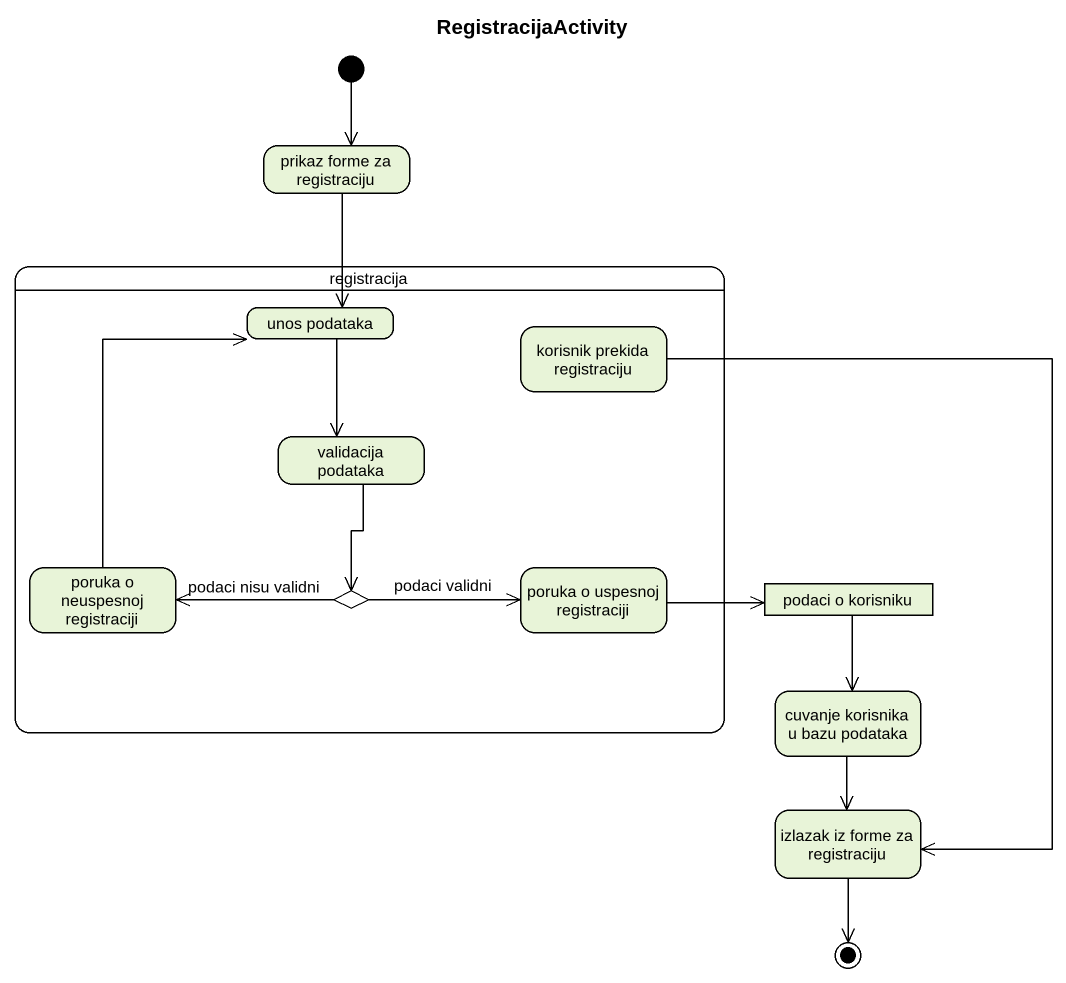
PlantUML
@startuml
title RegistracijaActivity
hide empty description
state "prikaz forme za registraciju" as prikaz_forme_za_registraciju
state registracija {
  state "unos podataka" as unos_podataka
  state "korisnik prekida registraciju" as korisnik_prekida
  state "validacija podataka" as validacija_podataka
  state "poruka o neuspesnoj registraciji" as poruka_o_neuspesnoj
  state choice1 <<choice>>
  state "poruka o uspesnoj registraciji" as poruka_o_uspesnoj
}
state "podaci o korisniku" as podaci_o_korisniku <<object>>
state "cuvanje korisnika u bazu podataka" as cuvanje_korisnika_u_bazu
state "izlazak iz forme za registraciju" as izlazak_iz_forme_za
[*] --> prikaz_forme_za_registraciju
prikaz_forme_za_registraciju --> unos_podataka
unos_podataka --> validacija_podataka
korisnik_prekida --> izlazak_iz_forme_za
validacija_podataka --> choice1
poruka_o_neuspesnoj -up-> unos_podataka
choice1 -left-> poruka_o_neuspesnoj : podaci nisu validni
choice1 -right-> poruka_o_uspesnoj : podaci validni
poruka_o_uspesnoj -right-> podaci_o_korisniku
podaci_o_korisniku --> cuvanje_korisnika_u_bazu
cuvanje_korisnika_u_bazu --> izlazak_iz_forme_za
izlazak_iz_forme_za --> [*]
@enduml
